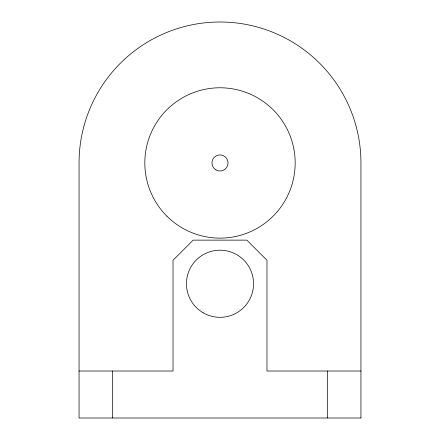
<?xml version="1.0" encoding="UTF-8"?>
<svg xmlns="http://www.w3.org/2000/svg" width="440" height="440" viewBox="0 0 440 440"><rect width="100%" height="100%" fill="white"/><g stroke="black" fill="none" stroke-linecap="round" stroke-linejoin="round"><path stroke-width="0.66" d="M79.052 371.019L173.019 371.019L173.019 260.271L193.155 240.136L246.846 240.136L266.981 260.271L266.981 371.019L360.949 371.019M327.388 371.019L327.388 418M112.613 371.019L112.613 418M360.949 418L79.052 418L79.052 162.948A140.948 140.948 0 0 1 220 22A140.948 140.948 0 0 1 360.949 162.948L360.949 418M203.22 312.824A33.561 33.561 0 0 0 253.561 283.762A33.561 33.561 0 0 0 203.22 254.7A33.561 33.561 0 0 0 203.22 312.824M215.974 169.923A8.052 8.052 0 0 0 228.052 162.948A8.052 8.052 0 0 0 215.974 155.975A8.052 8.052 0 0 0 215.974 169.923M166.843 216.106A75.174 75.174 0 0 0 292.611 182.407A75.174 75.174 0 0 0 200.547 90.338A75.174 75.174 0 0 0 166.843 216.106"/></g></svg>
